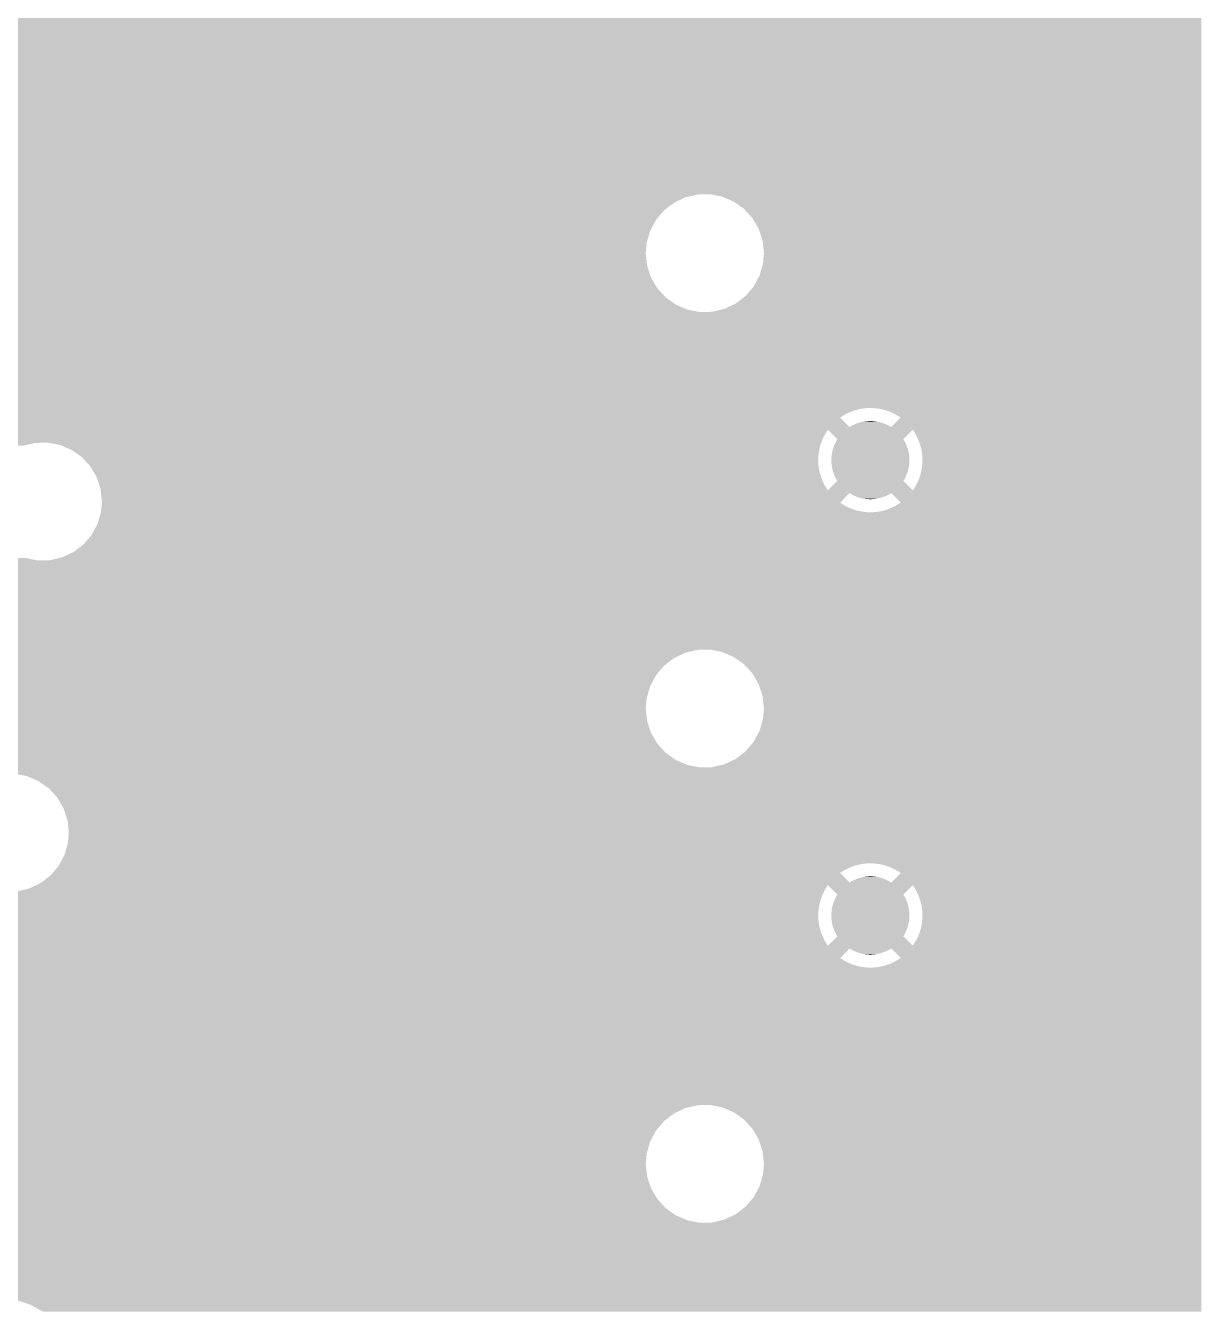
# Model space of a CAD drawing. Extents: x 295 to 953, y 10 to 290.
# Drawn here: x 812.76 to 832.61, y 126.35 to 148 of the extents above; entities that cross this region are included whole.
import ezdxf

# ---------------------------------------------------------------- set-up
doc = ezdxf.new("R2010")
doc.units = 0
doc.header["$LTSCALE"] = 5
doc.header["$MEASUREMENT"] = 0
doc.layers.add('PWR1', color=7, linetype='CONTINUOUS')

msp = doc.modelspace()

# ---------------------------------------------------------------- linework, layer by layer
at = {"layer": 'PWR1'}
for points in [[(751.586, 146.549), (751.586, 149.452), (832.612, 146.549), (832.612, 149.452)], [(804.966, 146.509), (804.759, 146.549), (832.612, 146.509), (832.612, 146.549)], [(805.16, 146.425), (804.966, 146.509), (832.612, 146.425), (832.612, 146.509)], [(805.332, 146.303), (805.16, 146.425), (832.612, 146.303), (832.612, 146.425)], [(805.474, 146.148), (805.332, 146.303), (832.612, 146.148), (832.612, 146.303)], [(805.581, 145.966), (805.474, 146.148), (832.612, 145.966), (832.612, 146.148)], [(805.647, 145.765), (805.581, 145.966), (832.612, 145.765), (832.612, 145.966)], [(805.669, 145.556), (805.647, 145.765), (832.612, 145.556), (832.612, 145.765)], [(805.654, 145.381), (805.669, 145.556), (832.612, 145.381), (832.612, 145.556)], [(805.595, 145.178), (805.654, 145.381), (832.612, 145.178), (832.612, 145.381)], [(805.504, 145.01), (805.553, 145.1), (823.711, 145.01), (823.901, 145.1)], [(805.553, 145.1), (805.579, 145.148), (823.901, 145.1), (824.107, 145.148)], [(805.579, 145.148), (805.581, 145.152), (824.107, 145.148), (824.317, 145.152)], [(805.581, 145.152), (805.595, 145.178), (832.612, 145.152), (832.612, 145.178)], [(824.524, 145.112), (824.317, 145.152), (832.612, 145.112), (832.612, 145.152)], [(824.718, 145.028), (824.524, 145.112), (832.612, 145.028), (832.612, 145.112)], [(824.89, 144.906), (824.718, 145.028), (832.612, 144.906), (832.612, 145.028)], [(805.214, 144.722), (805.358, 144.832), (823.406, 144.722), (823.5, 144.832)], [(805.358, 144.832), (805.401, 144.882), (823.5, 144.832), (823.543, 144.882)], [(805.401, 144.882), (805.495, 144.992), (823.543, 144.882), (823.687, 144.992)], [(805.495, 144.992), (805.504, 145.01), (823.687, 144.992), (823.711, 145.01)], [(825.032, 144.751), (824.89, 144.906), (832.612, 144.751), (832.612, 144.906)], [(804.795, 144.566), (805, 144.614), (823.322, 144.566), (823.348, 144.614)], [(805, 144.614), (805.191, 144.704), (823.348, 144.614), (823.397, 144.704)], [(805.191, 144.704), (805.214, 144.722), (823.397, 144.704), (823.406, 144.722)], [(825.139, 144.569), (825.032, 144.751), (832.612, 144.569), (832.612, 144.751)], [(751.586, 144.536), (751.586, 144.562), (823.306, 144.536), (823.32, 144.562)], [(751.586, 144.334), (751.586, 144.536), (823.248, 144.334), (823.306, 144.536)], [(804.584, 144.562), (804.795, 144.566), (823.32, 144.562), (823.322, 144.566)], [(825.205, 144.368), (825.139, 144.569), (832.612, 144.368), (832.612, 144.569)], [(825.227, 144.159), (825.205, 144.368), (832.612, 144.159), (832.612, 144.368)], [(751.586, 144.159), (751.586, 144.334), (823.232, 144.159), (823.248, 144.334)], [(751.586, 143.949), (751.586, 144.159), (823.254, 143.949), (823.232, 144.159)], [(825.212, 143.984), (825.227, 144.159), (832.612, 143.984), (832.612, 144.159)], [(751.586, 143.755), (751.586, 143.949), (823.318, 143.755), (823.254, 143.949)], [(825.153, 143.781), (825.212, 143.984), (832.612, 143.781), (832.612, 143.984)], [(766.236, 143.749), (766.202, 143.755), (823.32, 143.749), (823.318, 143.755)], [(766.409, 143.715), (766.236, 143.749), (823.34, 143.715), (823.32, 143.749)], [(825.053, 143.595), (825.153, 143.781), (832.612, 143.595), (832.612, 143.781)], [(766.603, 143.631), (766.409, 143.715), (823.389, 143.631), (823.34, 143.715)], [(766.694, 143.567), (766.603, 143.631), (823.427, 143.567), (823.389, 143.631)], [(766.775, 143.509), (766.694, 143.567), (823.479, 143.509), (823.427, 143.567)], [(766.865, 143.411), (766.775, 143.509), (823.569, 143.411), (823.479, 143.509)], [(824.916, 143.435), (825.053, 143.595), (832.612, 143.435), (832.612, 143.595)], [(766.917, 143.354), (766.865, 143.411), (823.65, 143.354), (823.569, 143.411)], [(766.955, 143.289), (766.917, 143.354), (823.741, 143.289), (823.65, 143.354)], [(767.004, 143.206), (766.955, 143.289), (823.935, 143.206), (823.741, 143.289)], [(824.558, 143.217), (824.749, 143.307), (832.612, 143.217), (832.612, 143.307)], [(824.749, 143.307), (824.916, 143.435), (832.612, 143.307), (832.612, 143.435)], [(767.024, 143.172), (767.004, 143.206), (824.108, 143.172), (823.935, 143.206)], [(767.026, 143.165), (767.024, 143.172), (824.142, 143.165), (824.108, 143.172)], [(767.09, 142.971), (767.026, 143.165), (832.612, 142.971), (832.612, 143.165)], [(824.142, 143.165), (824.353, 143.169), (832.612, 143.165), (832.612, 143.169)], [(824.353, 143.169), (824.558, 143.217), (832.612, 143.169), (832.612, 143.217)], [(767.112, 142.762), (767.09, 142.971), (832.612, 142.762), (832.612, 142.971)], [(767.096, 142.587), (767.112, 142.762), (832.612, 142.587), (832.612, 142.762)], [(767.038, 142.384), (767.096, 142.587), (832.612, 142.384), (832.612, 142.587)], [(766.938, 142.198), (767.038, 142.384), (832.612, 142.198), (832.612, 142.384)], [(766.633, 141.91), (766.801, 142.038), (832.612, 141.91), (832.612, 142.038)], [(766.801, 142.038), (766.938, 142.198), (832.612, 142.038), (832.612, 142.198)], [(766.027, 141.768), (766.237, 141.772), (832.612, 141.768), (832.612, 141.772)], [(766.237, 141.772), (766.443, 141.82), (832.612, 141.772), (832.612, 141.82)], [(766.443, 141.82), (766.633, 141.91), (832.612, 141.82), (832.612, 141.91)], [(751.586, 141.546), (751.586, 141.768), (832.612, 141.546), (832.612, 141.768)], [(751.586, 141.542), (751.586, 141.546), (826.942, 141.542), (827.004, 141.546)], [(751.586, 141.534), (751.586, 141.542), (826.879, 141.534), (826.942, 141.542)], [(751.586, 141.522), (751.586, 141.534), (826.818, 141.522), (826.879, 141.534)], [(751.586, 141.505), (751.586, 141.522), (826.758, 141.505), (826.818, 141.522)], [(751.586, 141.484), (751.586, 141.505), (826.699, 141.484), (826.758, 141.505)], [(751.586, 141.459), (751.586, 141.484), (826.641, 141.459), (826.699, 141.484)], [(751.586, 141.43), (751.586, 141.459), (826.586, 141.43), (826.641, 141.459)], [(751.586, 141.396), (751.586, 141.43), (826.532, 141.396), (826.586, 141.43)], [(751.586, 141.383), (751.586, 141.396), (826.513, 141.383), (826.532, 141.396)], [(751.586, 141.224), (751.586, 141.383), (826.671, 141.224), (826.513, 141.383)], [(827.067, 141.545), (827.004, 141.546), (832.612, 141.545), (832.612, 141.546)], [(827.129, 141.54), (827.067, 141.545), (832.612, 141.54), (832.612, 141.545)], [(827.191, 141.53), (827.129, 141.54), (832.612, 141.53), (832.612, 141.54)], [(827.253, 141.516), (827.191, 141.53), (832.612, 141.516), (832.612, 141.53)], [(827.312, 141.497), (827.253, 141.516), (832.612, 141.497), (832.612, 141.516)], [(827.371, 141.475), (827.312, 141.497), (832.612, 141.475), (832.612, 141.497)], [(827.428, 141.448), (827.371, 141.475), (832.612, 141.448), (832.612, 141.475)], [(827.376, 141.224), (827.535, 141.383), (832.612, 141.224), (832.612, 141.383)], [(827.482, 141.417), (827.428, 141.448), (832.612, 141.417), (832.612, 141.448)], [(827.535, 141.383), (827.482, 141.417), (832.612, 141.383), (832.612, 141.417)], [(751.586, 141.177), (751.586, 141.224), (832.612, 141.177), (832.612, 141.224)], [(751.586, 141.125), (751.586, 141.177), (826.272, 141.125), (826.307, 141.177)], [(751.586, 141.07), (751.586, 141.125), (826.242, 141.07), (826.272, 141.125)], [(826.466, 141.018), (826.307, 141.177), (827.581, 141.018), (827.74, 141.177)], [(826.671, 141.224), (826.703, 141.242), (827.376, 141.224), (827.343, 141.242)], [(826.703, 141.242), (826.72, 141.251), (827.343, 141.242), (827.329, 141.251)], [(826.72, 141.251), (826.752, 141.267), (827.329, 141.251), (827.294, 141.267)], [(826.752, 141.267), (826.769, 141.274), (827.294, 141.267), (827.279, 141.274)], [(826.769, 141.274), (826.802, 141.287), (827.279, 141.274), (827.244, 141.287)], [(826.802, 141.287), (826.82, 141.293), (827.244, 141.287), (827.229, 141.293)], [(826.82, 141.293), (826.854, 141.303), (827.229, 141.293), (827.191, 141.303)], [(826.854, 141.303), (826.873, 141.308), (827.191, 141.303), (827.176, 141.308)], [(826.873, 141.308), (826.907, 141.315), (827.176, 141.308), (827.138, 141.315)], [(826.907, 141.315), (826.928, 141.318), (827.138, 141.315), (827.123, 141.318)], [(826.928, 141.318), (826.961, 141.322), (827.123, 141.318), (827.082, 141.322)], [(826.961, 141.322), (826.987, 141.324), (827.082, 141.322), (827.069, 141.324)], [(826.987, 141.324), (827.015, 141.325), (827.069, 141.324), (827.015, 141.325)], [(827.764, 141.141), (827.74, 141.177), (832.612, 141.141), (832.612, 141.177)], [(827.796, 141.087), (827.764, 141.141), (832.612, 141.087), (832.612, 141.141)], [(751.586, 141.013), (751.586, 141.07), (826.215, 141.013), (826.242, 141.07)], [(751.586, 140.961), (751.586, 141.013), (826.195, 140.961), (826.215, 141.013)], [(804.08, 140.957), (804.061, 140.961), (812.931, 140.957), (813.141, 140.961)], [(804.268, 140.921), (804.08, 140.957), (812.772, 140.921), (812.931, 140.957)], [(804.293, 140.909), (804.268, 140.921), (812.725, 140.909), (812.772, 140.921)], [(813.173, 140.955), (813.141, 140.961), (826.192, 140.955), (826.195, 140.961)], [(813.348, 140.921), (813.173, 140.955), (826.182, 140.921), (826.192, 140.955)], [(813.407, 140.895), (813.348, 140.921), (826.174, 140.895), (826.182, 140.921)], [(826.4, 140.879), (826.416, 140.922), (827.647, 140.879), (827.631, 140.922)], [(826.416, 140.922), (826.42, 140.93), (827.631, 140.922), (827.628, 140.93)], [(826.42, 140.93), (826.439, 140.971), (827.628, 140.93), (827.608, 140.971)], [(826.439, 140.971), (826.443, 140.979), (827.608, 140.971), (827.604, 140.979)], [(826.443, 140.979), (826.466, 141.018), (827.604, 140.979), (827.581, 141.018)], [(827.824, 141.031), (827.796, 141.087), (832.612, 141.031), (832.612, 141.087)], [(827.848, 140.973), (827.824, 141.031), (832.612, 140.973), (832.612, 141.031)], [(827.868, 140.914), (827.848, 140.973), (832.612, 140.914), (832.612, 140.973)], [(827.884, 140.853), (827.868, 140.914), (832.612, 140.853), (832.612, 140.914)], [(813.542, 140.837), (813.407, 140.895), (826.16, 140.837), (826.174, 140.895)], [(813.547, 140.834), (813.542, 140.837), (826.16, 140.834), (826.16, 140.837)], [(813.634, 140.772), (813.547, 140.834), (826.15, 140.772), (826.16, 140.834)], [(813.714, 140.715), (813.634, 140.772), (826.145, 140.715), (826.15, 140.772)], [(813.719, 140.71), (813.714, 140.715), (826.145, 140.71), (826.145, 140.715)], [(813.776, 140.647), (813.719, 140.71), (826.144, 140.647), (826.145, 140.71)], [(826.364, 140.666), (826.366, 140.712), (827.683, 140.666), (827.681, 140.712)], [(826.366, 140.712), (826.367, 140.72), (827.681, 140.712), (827.681, 140.72)], [(826.367, 140.72), (826.372, 140.766), (827.681, 140.72), (827.675, 140.766)], [(826.372, 140.766), (826.373, 140.774), (827.675, 140.766), (827.674, 140.774)], [(826.373, 140.774), (826.382, 140.819), (827.674, 140.774), (827.665, 140.819)], [(826.382, 140.819), (826.385, 140.827), (827.665, 140.819), (827.663, 140.827)], [(826.385, 140.827), (826.397, 140.871), (827.663, 140.827), (827.65, 140.871)], [(826.397, 140.871), (826.4, 140.879), (827.65, 140.871), (827.647, 140.879)], [(827.895, 140.791), (827.884, 140.853), (832.612, 140.791), (832.612, 140.853)], [(827.901, 140.729), (827.895, 140.791), (832.612, 140.729), (832.612, 140.791)], [(827.904, 140.666), (827.901, 140.729), (832.612, 140.666), (832.612, 140.729)], [(813.834, 140.584), (813.776, 140.647), (826.147, 140.584), (826.144, 140.647)], [(813.856, 140.56), (813.834, 140.584), (826.15, 140.56), (826.147, 140.584)], [(813.878, 140.522), (813.856, 140.56), (826.155, 140.522), (826.15, 140.56)], [(813.914, 140.461), (813.878, 140.522), (826.168, 140.461), (826.155, 140.522)], [(826.366, 140.621), (826.364, 140.666), (827.681, 140.621), (827.683, 140.666)], [(826.366, 140.612), (826.366, 140.621), (827.68, 140.612), (827.681, 140.621)], [(826.372, 140.567), (826.366, 140.612), (827.675, 140.567), (827.68, 140.612)], [(826.373, 140.558), (826.372, 140.567), (827.674, 140.558), (827.675, 140.567)], [(826.382, 140.513), (826.373, 140.558), (827.665, 140.513), (827.674, 140.558)], [(826.384, 140.505), (826.382, 140.513), (827.663, 140.505), (827.665, 140.513)], [(826.397, 140.461), (826.384, 140.505), (827.65, 140.461), (827.663, 140.505)], [(827.873, 140.437), (827.887, 140.498), (832.612, 140.437), (832.612, 140.498)], [(827.887, 140.498), (827.897, 140.56), (832.612, 140.498), (832.612, 140.56)], [(827.897, 140.56), (827.903, 140.623), (832.612, 140.56), (832.612, 140.623)], [(827.903, 140.623), (827.904, 140.666), (832.612, 140.623), (832.612, 140.666)], [(813.95, 140.4), (813.914, 140.461), (826.185, 140.4), (826.168, 140.461)], [(813.963, 140.378), (813.95, 140.4), (826.193, 140.378), (826.185, 140.4)], [(813.975, 140.341), (813.963, 140.378), (826.206, 140.341), (826.193, 140.378)], [(813.994, 140.284), (813.975, 140.341), (826.231, 140.284), (826.206, 140.341)], [(814.012, 140.228), (813.994, 140.284), (826.26, 140.228), (826.231, 140.284)], [(826.307, 140.155), (826.466, 140.314), (827.74, 140.155), (827.581, 140.314)], [(826.4, 140.453), (826.397, 140.461), (827.647, 140.453), (827.65, 140.461)], [(826.416, 140.41), (826.4, 140.453), (827.631, 140.41), (827.647, 140.453)], [(826.419, 140.402), (826.416, 140.41), (827.627, 140.402), (827.631, 140.41)], [(826.439, 140.361), (826.419, 140.402), (827.608, 140.361), (827.627, 140.402)], [(826.443, 140.353), (826.439, 140.361), (827.604, 140.353), (827.608, 140.361)], [(826.466, 140.314), (826.443, 140.353), (827.581, 140.314), (827.604, 140.353)], [(827.775, 140.207), (827.805, 140.262), (832.612, 140.207), (832.612, 140.262)], [(827.805, 140.262), (827.832, 140.319), (832.612, 140.262), (832.612, 140.319)], [(827.832, 140.319), (827.855, 140.377), (832.612, 140.319), (832.612, 140.377)], [(827.855, 140.377), (827.873, 140.437), (832.612, 140.377), (832.612, 140.437)], [(814.029, 140.177), (814.012, 140.228), (826.292, 140.177), (826.26, 140.228)], [(814.029, 140.175), (814.029, 140.177), (826.293, 140.175), (826.292, 140.177)], [(814.031, 140.155), (814.029, 140.175), (826.307, 140.155), (826.293, 140.175)], [(814.036, 140.109), (814.031, 140.155), (832.612, 140.109), (832.612, 140.155)], [(814.051, 139.968), (814.036, 140.109), (826.531, 139.968), (826.671, 140.109)], [(826.704, 140.09), (826.671, 140.109), (827.344, 140.09), (827.376, 140.109)], [(826.719, 140.082), (826.704, 140.09), (827.327, 140.082), (827.344, 140.09)], [(826.753, 140.065), (826.719, 140.082), (827.295, 140.065), (827.327, 140.082)], [(826.768, 140.058), (826.753, 140.065), (827.278, 140.058), (827.295, 140.065)], [(826.803, 140.045), (826.768, 140.058), (827.245, 140.045), (827.278, 140.058)], [(826.819, 140.039), (826.803, 140.045), (827.227, 140.039), (827.245, 140.045)], [(826.856, 140.029), (826.819, 140.039), (827.193, 140.029), (827.227, 140.039)], [(827.535, 139.95), (827.376, 140.109), (832.612, 139.95), (832.612, 140.109)], [(827.74, 140.155), (827.775, 140.207), (832.612, 140.155), (832.612, 140.207)], [(814.038, 139.816), (814.039, 139.835), (826.795, 139.816), (826.735, 139.835)], [(814.039, 139.835), (814.041, 139.857), (826.735, 139.835), (826.676, 139.857)], [(814.041, 139.857), (814.044, 139.884), (826.676, 139.857), (826.619, 139.884)], [(814.044, 139.884), (814.046, 139.915), (826.619, 139.884), (826.565, 139.915)], [(814.046, 139.915), (814.049, 139.95), (826.565, 139.915), (826.513, 139.95)], [(814.049, 139.95), (814.051, 139.968), (826.513, 139.95), (826.531, 139.968)], [(826.871, 140.025), (826.856, 140.029), (827.174, 140.025), (827.193, 140.029)], [(826.909, 140.017), (826.871, 140.025), (827.14, 140.017), (827.174, 140.025)], [(826.924, 140.014), (826.909, 140.017), (827.119, 140.014), (827.14, 140.017)], [(826.965, 140.01), (826.924, 140.014), (827.086, 140.01), (827.119, 140.014)], [(826.978, 140.008), (826.965, 140.01), (827.06, 140.008), (827.086, 140.01)], [(827.032, 140.007), (826.978, 140.008), (827.032, 140.007), (827.06, 140.008)], [(827.229, 139.81), (827.29, 139.827), (832.612, 139.81), (832.612, 139.827)], [(827.29, 139.827), (827.349, 139.848), (832.612, 139.827), (832.612, 139.848)], [(827.349, 139.848), (827.406, 139.873), (832.612, 139.848), (832.612, 139.873)], [(827.406, 139.873), (827.461, 139.903), (832.612, 139.873), (832.612, 139.903)], [(827.461, 139.903), (827.515, 139.936), (832.612, 139.903), (832.612, 139.936)], [(827.515, 139.936), (827.535, 139.95), (832.612, 139.936), (832.612, 139.95)], [(813.977, 139.59), (814.034, 139.786), (832.612, 139.59), (832.612, 139.786)], [(814.034, 139.787), (814.035, 139.792), (826.98, 139.787), (826.918, 139.792)], [(814.034, 139.786), (814.034, 139.787), (827.043, 139.786), (826.98, 139.787)], [(814.035, 139.792), (814.036, 139.793), (826.918, 139.792), (826.916, 139.793)], [(814.036, 139.802), (814.038, 139.816), (826.856, 139.802), (826.795, 139.816)], [(814.036, 139.793), (814.036, 139.802), (826.916, 139.793), (826.856, 139.802)], [(827.043, 139.786), (827.105, 139.79), (832.612, 139.786), (832.612, 139.79)], [(827.105, 139.79), (827.168, 139.798), (832.612, 139.79), (832.612, 139.798)], [(827.168, 139.798), (827.229, 139.81), (832.612, 139.798), (832.612, 139.81)], [(813.74, 139.244), (813.877, 139.404), (832.612, 139.244), (832.612, 139.404)], [(813.877, 139.404), (813.977, 139.59), (832.612, 139.404), (832.612, 139.59)], [(813.573, 139.116), (813.74, 139.244), (832.612, 139.116), (832.612, 139.244)], [(793.356, 137.469), (793.356, 138.974), (832.612, 137.469), (832.612, 138.974)], [(803.885, 138.974), (804.096, 138.978), (812.966, 138.974), (812.947, 138.978)], [(804.096, 138.978), (804.254, 139.015), (812.947, 138.978), (812.759, 139.015)], [(812.966, 138.974), (813.177, 138.978), (832.612, 138.974), (832.612, 138.978)], [(813.177, 138.978), (813.382, 139.026), (832.612, 138.978), (832.612, 139.026)], [(813.382, 139.026), (813.573, 139.116), (832.612, 139.026), (832.612, 139.116)], [(793.356, 137.465), (793.356, 137.469), (824.107, 137.465), (824.317, 137.469)], [(793.356, 137.417), (793.356, 137.465), (823.901, 137.417), (824.107, 137.465)], [(824.524, 137.428), (824.317, 137.469), (832.612, 137.428), (832.612, 137.469)], [(793.356, 137.327), (793.356, 137.417), (823.711, 137.327), (823.901, 137.417)], [(793.356, 137.199), (793.356, 137.327), (823.543, 137.199), (823.711, 137.327)], [(824.718, 137.345), (824.524, 137.428), (832.612, 137.345), (832.612, 137.428)], [(824.89, 137.223), (824.718, 137.345), (832.612, 137.223), (832.612, 137.345)], [(793.356, 137.05), (793.356, 137.199), (823.416, 137.05), (823.543, 137.199)], [(799.788, 137.038), (799.73, 137.05), (823.406, 137.038), (823.416, 137.05)], [(799.937, 137.009), (799.788, 137.038), (823.39, 137.009), (823.406, 137.038)], [(800.131, 136.926), (799.937, 137.009), (823.346, 136.926), (823.39, 137.009)], [(825.032, 137.067), (824.89, 137.223), (832.612, 137.067), (832.612, 137.223)], [(825.139, 136.885), (825.032, 137.067), (832.612, 136.885), (832.612, 137.067)], [(800.234, 136.853), (800.131, 136.926), (823.306, 136.853), (823.346, 136.926)], [(800.303, 136.804), (800.234, 136.853), (823.292, 136.804), (823.306, 136.853)], [(800.443, 136.65), (800.303, 136.804), (823.248, 136.65), (823.292, 136.804)], [(825.205, 136.685), (825.139, 136.885), (832.612, 136.685), (832.612, 136.885)], [(800.445, 136.648), (800.443, 136.65), (823.247, 136.648), (823.248, 136.65)], [(800.546, 136.475), (800.445, 136.648), (823.232, 136.475), (823.247, 136.648)], [(825.227, 136.475), (825.205, 136.685), (832.612, 136.475), (832.612, 136.685)], [(800.552, 136.466), (800.546, 136.475), (823.233, 136.466), (823.232, 136.475)], [(800.618, 136.266), (800.552, 136.466), (823.254, 136.266), (823.233, 136.466)], [(825.212, 136.3), (825.227, 136.475), (832.612, 136.3), (832.612, 136.475)], [(800.618, 136.265), (800.618, 136.266), (823.254, 136.265), (823.254, 136.266)], [(800.639, 136.065), (800.618, 136.265), (823.32, 136.065), (823.254, 136.265)], [(825.153, 136.098), (825.212, 136.3), (832.612, 136.098), (832.612, 136.3)], [(800.625, 135.883), (800.64, 136.056), (823.427, 135.883), (823.326, 136.056)], [(800.64, 136.056), (800.639, 136.065), (823.326, 136.056), (823.32, 136.065)], [(825.053, 135.912), (825.153, 136.098), (832.612, 135.912), (832.612, 136.098)], [(800.566, 135.678), (800.58, 135.728), (823.638, 135.678), (823.569, 135.728)], [(800.58, 135.728), (800.624, 135.881), (823.569, 135.728), (823.429, 135.881)], [(800.624, 135.881), (800.625, 135.883), (823.429, 135.881), (823.427, 135.883)], [(824.749, 135.623), (824.916, 135.751), (832.612, 135.623), (832.612, 135.751)], [(824.916, 135.751), (825.053, 135.912), (832.612, 135.751), (832.612, 135.912)], [(800.456, 135.482), (800.466, 135.493), (824.142, 135.482), (824.084, 135.493)], [(800.466, 135.493), (800.481, 135.522), (824.084, 135.493), (823.935, 135.522)], [(800.481, 135.522), (800.526, 135.605), (823.935, 135.522), (823.741, 135.605)], [(800.526, 135.605), (800.566, 135.678), (823.741, 135.605), (823.638, 135.678)], [(824.353, 135.485), (824.558, 135.533), (832.612, 135.485), (832.612, 135.533)], [(824.558, 135.533), (824.749, 135.623), (832.612, 135.533), (832.612, 135.623)], [(800.364, 135.373), (800.456, 135.482), (832.612, 135.373), (832.612, 135.482)], [(812.79, 135.333), (812.583, 135.373), (832.612, 135.333), (832.612, 135.373)], [(812.983, 135.249), (812.79, 135.333), (832.612, 135.249), (832.612, 135.333)], [(824.142, 135.482), (824.353, 135.485), (832.612, 135.482), (832.612, 135.485)], [(813.155, 135.127), (812.983, 135.249), (832.612, 135.127), (832.612, 135.249)], [(813.298, 134.972), (813.155, 135.127), (832.612, 134.972), (832.612, 135.127)], [(813.404, 134.79), (813.298, 134.972), (832.612, 134.79), (832.612, 134.972)], [(813.47, 134.589), (813.404, 134.79), (832.612, 134.589), (832.612, 134.79)], [(813.492, 134.38), (813.47, 134.589), (832.612, 134.38), (832.612, 134.589)], [(813.418, 134.002), (813.477, 134.205), (832.612, 134.002), (832.612, 134.205)], [(813.477, 134.205), (813.492, 134.38), (832.612, 134.205), (832.612, 134.38)], [(813.343, 133.862), (813.418, 134.002), (832.612, 133.862), (832.612, 134.002)], [(813.258, 133.746), (813.283, 133.775), (826.586, 133.746), (826.641, 133.775)], [(813.283, 133.775), (813.304, 133.8), (826.641, 133.775), (826.699, 133.8)], [(813.304, 133.8), (813.318, 133.816), (826.699, 133.8), (826.743, 133.816)], [(813.318, 133.816), (813.321, 133.822), (826.743, 133.816), (826.758, 133.822)], [(813.321, 133.822), (813.33, 133.838), (826.758, 133.822), (826.818, 133.838)], [(813.33, 133.838), (813.337, 133.851), (826.818, 133.838), (826.879, 133.851)], [(813.337, 133.851), (813.341, 133.859), (826.879, 133.851), (826.942, 133.859)], [(813.341, 133.859), (813.343, 133.862), (826.942, 133.859), (827.004, 133.862)], [(827.129, 133.856), (827.067, 133.862), (832.612, 133.856), (832.612, 133.862)], [(827.191, 133.847), (827.129, 133.856), (832.612, 133.847), (832.612, 133.856)], [(827.253, 133.832), (827.191, 133.847), (832.612, 133.832), (832.612, 133.847)], [(827.312, 133.814), (827.253, 133.832), (832.612, 133.814), (832.612, 133.832)], [(827.371, 133.791), (827.312, 133.814), (832.612, 133.791), (832.612, 133.814)], [(827.428, 133.764), (827.371, 133.791), (832.612, 133.764), (832.612, 133.791)], [(827.482, 133.734), (827.428, 133.764), (832.612, 133.734), (832.612, 133.764)], [(813.03, 133.54), (813.181, 133.656), (826.671, 133.54), (826.556, 133.656)], [(813.181, 133.656), (813.218, 133.699), (826.556, 133.656), (826.513, 133.699)], [(813.218, 133.699), (813.23, 133.713), (826.513, 133.699), (826.532, 133.713)], [(813.23, 133.713), (813.258, 133.746), (826.532, 133.713), (826.586, 133.746)], [(826.671, 133.54), (826.703, 133.559), (827.376, 133.54), (827.343, 133.559)], [(826.703, 133.559), (826.72, 133.567), (827.343, 133.559), (827.329, 133.567)], [(826.72, 133.567), (826.752, 133.583), (827.329, 133.567), (827.294, 133.583)], [(826.752, 133.583), (826.769, 133.59), (827.294, 133.583), (827.279, 133.59)], [(826.769, 133.59), (826.802, 133.604), (827.279, 133.59), (827.244, 133.604)], [(826.802, 133.604), (826.82, 133.609), (827.244, 133.604), (827.229, 133.609)], [(826.82, 133.609), (826.854, 133.62), (827.229, 133.609), (827.191, 133.62)], [(826.854, 133.62), (826.873, 133.624), (827.191, 133.62), (827.176, 133.624)], [(826.873, 133.624), (826.907, 133.632), (827.176, 133.624), (827.138, 133.632)], [(826.907, 133.632), (826.928, 133.634), (827.138, 133.632), (827.123, 133.634)], [(826.928, 133.634), (826.961, 133.639), (827.123, 133.634), (827.082, 133.639)], [(826.961, 133.639), (826.987, 133.64), (827.082, 133.639), (827.069, 133.64)], [(826.987, 133.64), (827.015, 133.642), (827.069, 133.64), (827.015, 133.642)], [(827.376, 133.54), (827.535, 133.699), (832.612, 133.54), (832.612, 133.699)], [(827.535, 133.699), (827.482, 133.734), (832.612, 133.699), (832.612, 133.734)], [(793.356, 133.33), (793.356, 133.386), (826.215, 133.33), (826.241, 133.386)], [(793.356, 133.272), (793.356, 133.33), (826.192, 133.272), (826.215, 133.33)], [(812.407, 133.386), (812.445, 133.387), (826.241, 133.386), (826.242, 133.387)], [(812.445, 133.387), (812.618, 133.39), (826.242, 133.387), (826.243, 133.39)], [(812.618, 133.39), (812.823, 133.438), (826.243, 133.39), (826.27, 133.438)], [(812.823, 133.438), (812.831, 133.441), (826.27, 133.438), (826.272, 133.441)], [(812.831, 133.441), (812.941, 133.494), (826.272, 133.441), (826.307, 133.494)], [(812.941, 133.494), (813.014, 133.528), (832.612, 133.494), (832.612, 133.528)], [(813.014, 133.528), (813.03, 133.54), (832.612, 133.528), (832.612, 133.54)], [(826.466, 133.335), (826.307, 133.494), (827.581, 133.335), (827.74, 133.494)], [(826.443, 133.295), (826.466, 133.335), (827.604, 133.295), (827.581, 133.335)], [(827.764, 133.458), (827.74, 133.494), (832.612, 133.458), (832.612, 133.494)], [(827.796, 133.404), (827.764, 133.458), (832.612, 133.404), (832.612, 133.458)], [(827.824, 133.348), (827.796, 133.404), (832.612, 133.348), (832.612, 133.404)], [(827.848, 133.29), (827.824, 133.348), (832.612, 133.29), (832.612, 133.348)], [(793.356, 133.212), (793.356, 133.272), (826.174, 133.212), (826.192, 133.272)], [(793.356, 133.15), (793.356, 133.212), (826.16, 133.15), (826.174, 133.212)], [(793.356, 133.089), (793.356, 133.15), (826.15, 133.089), (826.16, 133.15)], [(826.373, 133.091), (826.382, 133.135), (827.674, 133.091), (827.665, 133.135)], [(826.382, 133.135), (826.385, 133.144), (827.665, 133.135), (827.663, 133.144)], [(826.385, 133.144), (826.397, 133.188), (827.663, 133.144), (827.65, 133.188)], [(826.397, 133.188), (826.4, 133.196), (827.65, 133.188), (827.647, 133.196)], [(826.4, 133.196), (826.416, 133.238), (827.647, 133.196), (827.631, 133.238)], [(826.416, 133.238), (826.42, 133.246), (827.631, 133.238), (827.628, 133.246)], [(826.42, 133.246), (826.439, 133.288), (827.628, 133.246), (827.608, 133.288)], [(826.439, 133.288), (826.443, 133.295), (827.608, 133.288), (827.604, 133.295)], [(827.868, 133.23), (827.848, 133.29), (832.612, 133.23), (832.612, 133.29)], [(827.884, 133.169), (827.868, 133.23), (832.612, 133.169), (832.612, 133.23)], [(827.895, 133.108), (827.884, 133.169), (832.612, 133.108), (832.612, 133.169)], [(793.356, 133.026), (793.356, 133.089), (826.145, 133.026), (826.15, 133.089)], [(793.356, 132.963), (793.356, 133.026), (826.144, 132.963), (826.145, 133.026)], [(793.356, 132.901), (793.356, 132.963), (826.147, 132.901), (826.144, 132.963)], [(793.356, 132.839), (793.356, 132.901), (826.155, 132.839), (826.147, 132.901)], [(826.364, 132.983), (826.366, 133.028), (827.683, 132.983), (827.681, 133.028)], [(826.366, 132.937), (826.364, 132.983), (827.681, 132.937), (827.683, 132.983)], [(826.366, 133.028), (826.367, 133.037), (827.681, 133.028), (827.681, 133.037)], [(826.366, 132.928), (826.366, 132.937), (827.68, 132.928), (827.681, 132.937)], [(826.372, 132.883), (826.366, 132.928), (827.675, 132.883), (827.68, 132.928)], [(826.367, 133.037), (826.372, 133.082), (827.681, 133.037), (827.675, 133.082)], [(826.372, 133.082), (826.373, 133.091), (827.675, 133.082), (827.674, 133.091)], [(827.901, 133.045), (827.895, 133.108), (832.612, 133.045), (832.612, 133.108)], [(827.897, 132.877), (827.903, 132.939), (832.612, 132.877), (832.612, 132.939)], [(827.904, 132.983), (827.901, 133.045), (832.612, 132.983), (832.612, 133.045)], [(827.903, 132.939), (827.904, 132.983), (832.612, 132.939), (832.612, 132.983)], [(793.356, 132.777), (793.356, 132.839), (826.168, 132.777), (826.155, 132.839)], [(793.356, 132.717), (793.356, 132.777), (826.185, 132.717), (826.168, 132.777)], [(793.356, 132.658), (793.356, 132.717), (826.206, 132.658), (826.185, 132.717)], [(826.373, 132.874), (826.372, 132.883), (827.674, 132.874), (827.675, 132.883)], [(826.382, 132.83), (826.373, 132.874), (827.665, 132.83), (827.674, 132.874)], [(826.384, 132.821), (826.382, 132.83), (827.663, 132.821), (827.665, 132.83)], [(826.397, 132.778), (826.384, 132.821), (827.65, 132.778), (827.663, 132.821)], [(826.4, 132.769), (826.397, 132.778), (827.647, 132.769), (827.65, 132.778)], [(826.416, 132.727), (826.4, 132.769), (827.631, 132.727), (827.647, 132.769)], [(826.419, 132.719), (826.416, 132.727), (827.627, 132.719), (827.631, 132.727)], [(826.439, 132.678), (826.419, 132.719), (827.608, 132.678), (827.627, 132.719)], [(827.832, 132.635), (827.855, 132.694), (832.612, 132.635), (832.612, 132.694)], [(827.855, 132.694), (827.873, 132.754), (832.612, 132.694), (832.612, 132.754)], [(827.873, 132.754), (827.887, 132.815), (832.612, 132.754), (832.612, 132.815)], [(827.887, 132.815), (827.897, 132.877), (832.612, 132.815), (832.612, 132.877)], [(793.356, 132.6), (793.356, 132.658), (826.231, 132.6), (826.206, 132.658)], [(793.356, 132.545), (793.356, 132.6), (826.26, 132.545), (826.231, 132.6)], [(793.356, 132.491), (793.356, 132.545), (826.293, 132.491), (826.26, 132.545)], [(793.356, 132.472), (793.356, 132.491), (826.307, 132.472), (826.293, 132.491)], [(793.356, 132.425), (793.356, 132.472), (832.612, 132.425), (832.612, 132.472)], [(826.307, 132.472), (826.466, 132.63), (827.74, 132.472), (827.581, 132.63)], [(826.443, 132.67), (826.439, 132.678), (827.604, 132.67), (827.608, 132.678)], [(826.466, 132.631), (826.443, 132.67), (827.581, 132.631), (827.604, 132.67)], [(826.466, 132.63), (826.466, 132.631), (827.581, 132.63), (827.581, 132.631)], [(827.74, 132.472), (827.775, 132.524), (832.612, 132.472), (832.612, 132.524)], [(827.775, 132.524), (827.805, 132.579), (832.612, 132.524), (832.612, 132.579)], [(827.805, 132.579), (827.832, 132.635), (832.612, 132.579), (832.612, 132.635)], [(793.356, 132.266), (793.356, 132.425), (826.513, 132.266), (826.671, 132.425)], [(793.356, 132.232), (793.356, 132.266), (826.565, 132.232), (826.513, 132.266)], [(826.704, 132.406), (826.671, 132.425), (827.344, 132.406), (827.376, 132.425)], [(826.719, 132.398), (826.704, 132.406), (827.327, 132.398), (827.344, 132.406)], [(826.753, 132.382), (826.719, 132.398), (827.295, 132.382), (827.327, 132.398)], [(826.768, 132.375), (826.753, 132.382), (827.278, 132.375), (827.295, 132.382)], [(826.803, 132.362), (826.768, 132.375), (827.245, 132.362), (827.278, 132.375)], [(826.819, 132.356), (826.803, 132.362), (827.227, 132.356), (827.245, 132.362)], [(826.856, 132.345), (826.819, 132.356), (827.193, 132.345), (827.227, 132.356)], [(826.871, 132.341), (826.856, 132.345), (827.174, 132.341), (827.193, 132.345)], [(826.909, 132.334), (826.871, 132.341), (827.14, 132.334), (827.174, 132.341)], [(826.924, 132.331), (826.909, 132.334), (827.119, 132.331), (827.14, 132.334)], [(826.965, 132.326), (826.924, 132.331), (827.086, 132.326), (827.119, 132.331)], [(826.978, 132.325), (826.965, 132.326), (827.06, 132.325), (827.086, 132.326)], [(827.032, 132.323), (826.978, 132.325), (827.032, 132.323), (827.06, 132.325)], [(827.535, 132.266), (827.376, 132.425), (832.612, 132.266), (832.612, 132.425)], [(827.461, 132.219), (827.515, 132.252), (832.612, 132.219), (832.612, 132.252)], [(827.515, 132.252), (827.535, 132.266), (832.612, 132.252), (832.612, 132.266)], [(793.356, 132.201), (793.356, 132.232), (826.619, 132.201), (826.565, 132.232)], [(793.356, 132.174), (793.356, 132.201), (826.676, 132.174), (826.619, 132.201)], [(793.356, 132.151), (793.356, 132.174), (826.735, 132.151), (826.676, 132.174)], [(793.356, 132.133), (793.356, 132.151), (826.795, 132.133), (826.735, 132.151)], [(793.356, 132.119), (793.356, 132.133), (826.856, 132.119), (826.795, 132.133)], [(793.356, 132.109), (793.356, 132.119), (826.918, 132.109), (826.856, 132.119)], [(793.356, 132.104), (793.356, 132.109), (826.98, 132.104), (826.918, 132.109)], [(793.356, 132.103), (793.356, 132.104), (827.043, 132.103), (826.98, 132.104)], [(793.356, 129.785), (793.356, 132.103), (832.612, 129.785), (832.612, 132.103)], [(827.043, 132.103), (827.105, 132.106), (832.612, 132.103), (832.612, 132.106)], [(827.105, 132.106), (827.168, 132.114), (832.612, 132.106), (832.612, 132.114)], [(827.168, 132.114), (827.229, 132.127), (832.612, 132.114), (832.612, 132.127)], [(827.229, 132.127), (827.29, 132.144), (832.612, 132.127), (832.612, 132.144)], [(827.29, 132.144), (827.349, 132.165), (832.612, 132.144), (832.612, 132.165)], [(827.349, 132.165), (827.406, 132.19), (832.612, 132.165), (832.612, 132.19)], [(827.406, 132.19), (827.461, 132.219), (832.612, 132.19), (832.612, 132.219)], [(793.356, 129.781), (793.356, 129.785), (824.107, 129.781), (824.317, 129.785)], [(793.356, 129.733), (793.356, 129.781), (823.901, 129.733), (824.107, 129.781)], [(793.356, 129.643), (793.356, 129.733), (823.711, 129.643), (823.901, 129.733)], [(824.524, 129.745), (824.317, 129.785), (832.612, 129.745), (832.612, 129.785)], [(824.718, 129.661), (824.524, 129.745), (832.612, 129.661), (832.612, 129.745)], [(824.89, 129.539), (824.718, 129.661), (832.612, 129.539), (832.612, 129.661)], [(793.356, 129.515), (793.356, 129.643), (823.543, 129.515), (823.711, 129.643)], [(793.356, 129.355), (793.356, 129.515), (823.406, 129.355), (823.543, 129.515)], [(825.032, 129.384), (824.89, 129.539), (832.612, 129.384), (832.612, 129.539)], [(793.356, 129.169), (793.356, 129.355), (823.306, 129.169), (823.406, 129.355)], [(825.139, 129.202), (825.032, 129.384), (832.612, 129.202), (832.612, 129.384)], [(793.356, 128.967), (793.356, 129.169), (823.248, 128.967), (823.306, 129.169)], [(825.205, 129.001), (825.139, 129.202), (832.612, 129.001), (832.612, 129.202)], [(825.227, 128.792), (825.205, 129.001), (832.612, 128.792), (832.612, 129.001)], [(793.356, 128.792), (793.356, 128.967), (823.232, 128.792), (823.248, 128.967)], [(793.356, 128.582), (793.356, 128.792), (823.254, 128.582), (823.232, 128.792)], [(825.212, 128.617), (825.227, 128.792), (832.612, 128.617), (832.612, 128.792)], [(793.356, 128.382), (793.356, 128.582), (823.32, 128.382), (823.254, 128.582)], [(825.153, 128.414), (825.212, 128.617), (832.612, 128.414), (832.612, 128.617)], [(793.356, 128.2), (793.356, 128.382), (823.427, 128.2), (823.32, 128.382)], [(825.053, 128.228), (825.153, 128.414), (832.612, 128.228), (832.612, 128.414)], [(793.356, 128.044), (793.356, 128.2), (823.569, 128.044), (823.427, 128.2)], [(824.916, 128.068), (825.053, 128.228), (832.612, 128.068), (832.612, 128.228)], [(793.356, 127.922), (793.356, 128.044), (823.741, 127.922), (823.569, 128.044)], [(793.356, 127.839), (793.356, 127.922), (823.935, 127.839), (823.741, 127.922)], [(824.558, 127.85), (824.749, 127.94), (832.612, 127.85), (832.612, 127.94)], [(824.749, 127.94), (824.916, 128.068), (832.612, 127.94), (832.612, 128.068)], [(793.356, 127.798), (793.356, 127.839), (824.142, 127.798), (823.935, 127.839)], [(793.356, 126.877), (793.356, 127.798), (832.612, 126.877), (832.612, 127.798)], [(824.142, 127.798), (824.353, 127.802), (832.612, 127.798), (832.612, 127.802)], [(824.353, 127.802), (824.558, 127.85), (832.612, 127.802), (832.612, 127.85)], [(794.16, 126.871), (794.098, 126.877), (832.612, 126.871), (832.612, 126.877)], [(794.222, 126.862), (794.16, 126.871), (832.612, 126.862), (832.612, 126.871)], [(794.283, 126.847), (794.222, 126.862), (832.612, 126.847), (832.612, 126.862)], [(794.343, 126.829), (794.283, 126.847), (832.612, 126.829), (832.612, 126.847)], [(794.402, 126.806), (794.343, 126.829), (832.612, 126.806), (832.612, 126.829)], [(794.458, 126.779), (794.402, 126.806), (832.612, 126.779), (832.612, 126.806)], [(794.406, 126.555), (794.565, 126.714), (832.612, 126.555), (832.612, 126.714)], [(794.513, 126.749), (794.458, 126.779), (832.612, 126.749), (832.612, 126.779)], [(794.565, 126.714), (794.513, 126.749), (832.612, 126.714), (832.612, 126.749)], [(793.356, 126.516), (793.356, 126.555), (832.612, 126.516), (832.612, 126.555)], [(812.632, 126.485), (812.401, 126.516), (832.612, 126.485), (832.612, 126.516)], [(812.853, 126.411), (812.632, 126.485), (832.612, 126.411), (832.612, 126.485)], [(813.056, 126.296), (812.853, 126.411), (832.612, 126.296), (832.612, 126.411)]]:
    msp.add_solid(points, dxfattribs=at)

doc.saveas('drawing.dxf')
